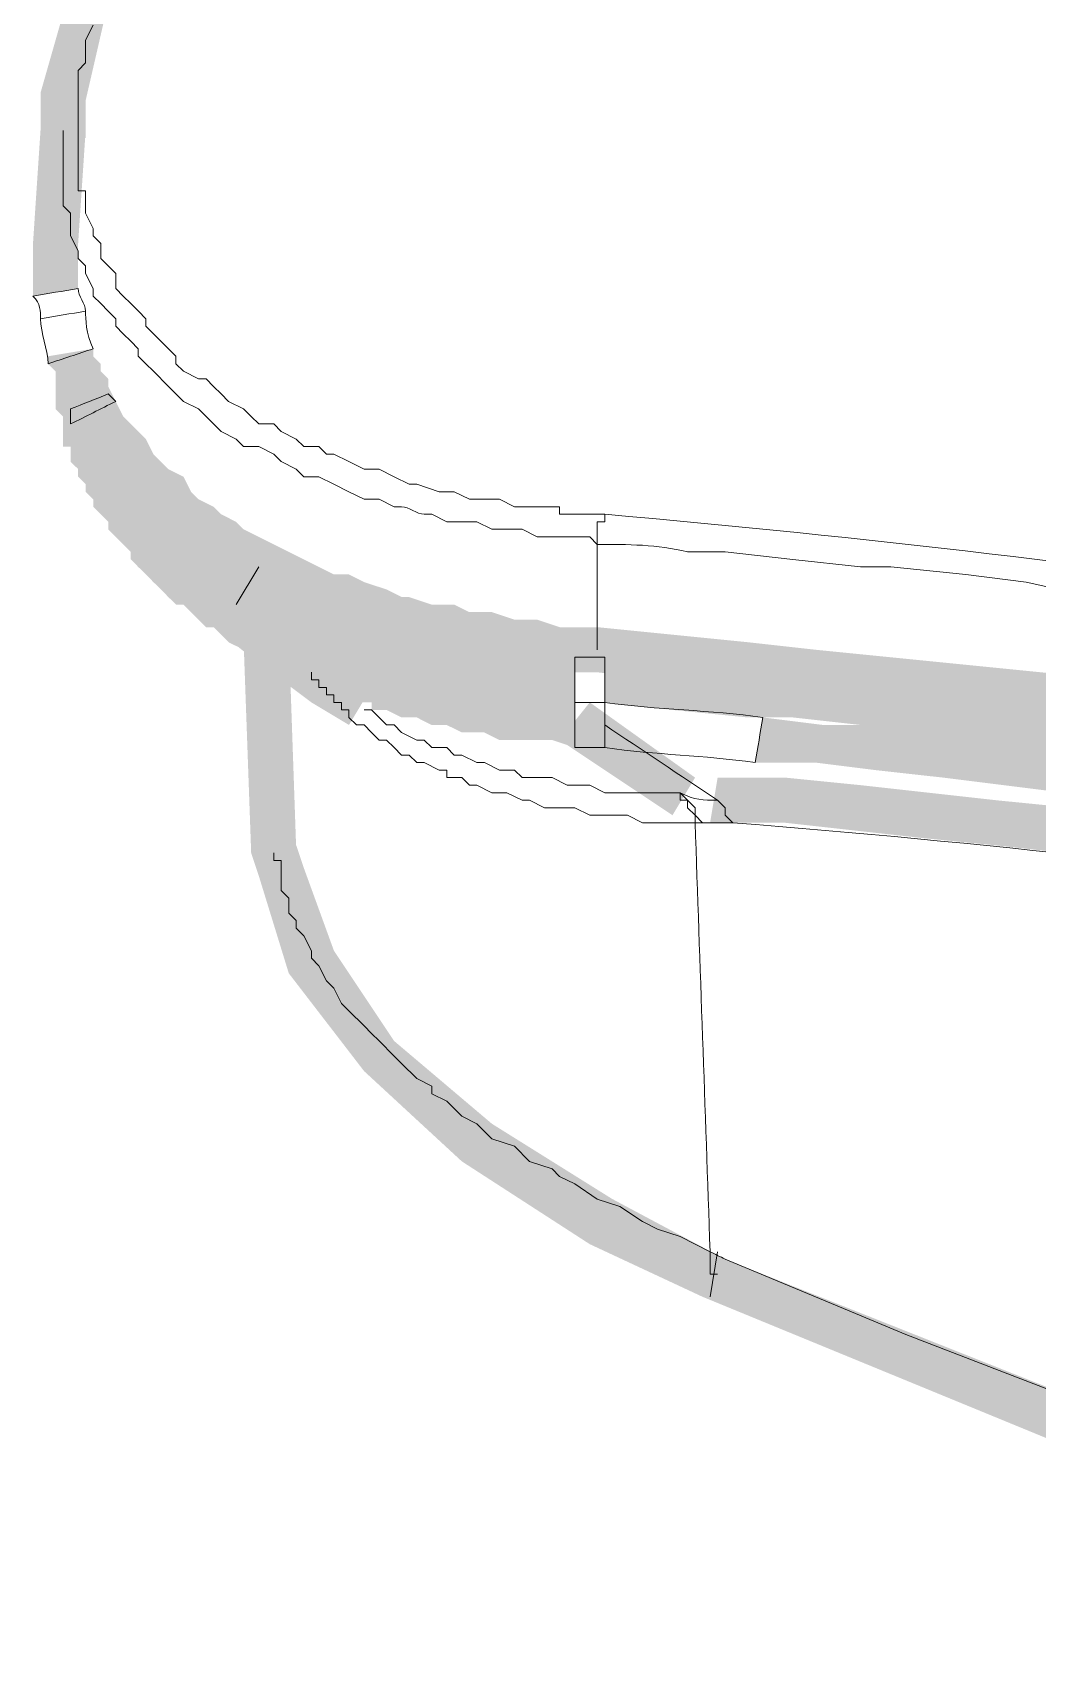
# Model space of a CAD drawing. Header units: millimetres. Extents: x -71336 to -35435, y -26189 to 22712.
# Drawn here: x -41051.851 to -41049, y -5453.577 to -5448.934 of the extents above; entities that cross this region are included whole.
import ezdxf
from ezdxf.enums import TextEntityAlignment as Align

# ---------------------------------------------------------------- set-up
doc = ezdxf.new("R2010")
doc.units = ezdxf.units.MM
doc.layers.add('SC - Equipment', color=7, linetype='Continuous', lineweight=13)
doc.styles.get("Standard").update_dxf_attribs({"font": 'arial.ttf', "height": 35})

# ---------------------------------------------------------------- blocks, each defined once
blk = doc.blocks.new('BARCO CLICKSHARE BUTTON WITH TEXT - SCHEMATIC')
at = {"layer": 'SC - Equipment', "lineweight": 0, "transparency": 33554687}
for points in [[(-9.6497, -6.6608), (-9.8418, -6.8956), (-9.9913, -7.1945), (-10.0553, -7.4721), (-10.0553, -7.5788), (-10.1834, -7.5574), (-10.1834, -7.4721), (-10.1834, -7.4507), (-10.098, -7.1518), (-9.9486, -6.8316), (-9.7564, -6.5754)], [(-10.2047, -8.0271), (-10.2047, -8.0271), (-10.2047, -8.0271), (-10.2047, -8.0058), (-10.2047, -8.0058), (-10.2047, -7.9844), (-10.2047, -7.9844), (-10.2047, -7.9844), (-10.2047, -7.9844), (-10.2047, -7.9631), (-10.2047, -7.9631), (-10.2047, -7.9417), (-10.2047, -7.9417), (-10.2047, -7.9417), (-10.2047, -7.9417), (-10.2047, -7.9204), (-10.2047, -7.9204), (-10.2047, -7.899), (-10.2047, -7.899), (-10.2047, -7.899), (-10.2047, -7.8777), (-10.2047, -7.8777), (-10.0766, -7.8777), (-10.0766, -7.899), (-10.0766, -7.899), (-10.1407, -7.899), (-10.0766, -7.899), (-10.0766, -7.9204), (-10.1407, -7.9204), (-10.0766, -7.9204), (-10.0766, -7.9417), (-10.0766, -7.9417), (-10.1407, -7.9417), (-10.0766, -7.9417), (-10.0766, -7.9631), (-10.0766, -7.9844), (-10.1407, -7.9844), (-10.0766, -7.9631), (-10.0766, -7.9844), (-10.1407, -7.9844), (-10.0766, -7.9844), (-10.0766, -7.9844), (-10.1407, -8.0058), (-10.0766, -7.9844), (-10.0766, -8.0058), (-10.1407, -8.0058), (-10.0766, -8.0058), (-10.0766, -8.0058)], [(-8.6036, -9.0946), (-8.6463, -9.0946), (-8.6463, -9.0946), (-8.7317, -9.0946), (-8.7317, -9.0946), (-8.7957, -9.0732), (-8.7957, -9.0732), (-8.8598, -9.0732), (-8.8598, -9.0732), (-8.9238, -9.0519), (-8.9238, -9.0519), (-8.9879, -9.0519), (-8.9879, -9.0519), (-9.0519, -9.0305), (-9.0519, -9.0305), (-9.0946, -9.0305), (-9.0946, -9.0305), (-9.1586, -9.0092), (-9.1586, -9.0092), (-9.2013, -8.9878), (-9.2013, -8.9878), (-9.244, -8.9878), (-9.244, -8.9878), (-9.3081, -8.9665), (-9.3081, -8.9665), (-9.3508, -8.9451), (-9.3508, -8.9451), (-9.3935, -8.9238), (-9.3935, -8.9238), (-9.4362, -8.9024), (-9.4362, -8.9024), (-9.4789, -8.9024), (-9.4789, -8.9024), (-9.5429, -8.8811), (-9.5429, -8.8811), (-9.5856, -8.8597), (-9.5856, -8.8597), (-9.607, -8.8384), (-9.607, -8.817), (-9.6283, -8.817), (-9.6283, -8.817), (-9.671, -8.7957), (-9.671, -8.7957), (-9.7137, -8.7743), (-9.7137, -8.7743), (-9.7351, -8.753), (-9.7351, -8.753), (-9.7778, -8.7316), (-9.7778, -8.7316), (-9.8205, -8.6889), (-9.8205, -8.6889), (-9.8418, -8.6676), (-9.8418, -8.6676), (-9.8632, -8.6462), (-9.8845, -8.6462), (-9.9059, -8.6249), (-9.9059, -8.6249), (-9.9272, -8.5822), (-9.9272, -8.5822), (-9.9486, -8.5608), (-9.9486, -8.5608), (-9.9699, -8.5395), (-9.9699, -8.5395), (-9.9913, -8.5181), (-9.9913, -8.5181), (-10.0126, -8.4968), (-10.0126, -8.4968), (-10.0339, -8.4541), (-10.0339, -8.4541), (-10.0553, -8.4327), (-10.0553, -8.4327), (-10.0766, -8.39), (-10.0766, -8.39), (-10.0766, -8.39), (-10.0766, -8.39), (-10.098, -8.3473), (-10.098, -8.3473), (-10.1193, -8.326), (-10.1193, -8.3047), (-10.1407, -8.2833), (-10.1407, -8.2833), (-10.1407, -8.2406), (-10.1407, -8.2406), (-10.162, -8.2193), (-10.0339, -8.1766), (-10.0339, -8.1979), (-10.0126, -8.2406), (-9.9913, -8.262), (-9.9913, -8.2833), (-9.9699, -8.326), (-9.9699, -8.326), (-9.9486, -8.3687), (-9.9272, -8.39), (-9.9059, -8.4114), (-9.8845, -8.4327), (-9.8632, -8.4754), (-9.8632, -8.4754), (-9.8418, -8.4968), (-9.8205, -8.5181), (-9.7778, -8.5395), (-9.7564, -8.5822), (-9.7351, -8.6035), (-9.6924, -8.6249), (-9.671, -8.6462), (-9.6283, -8.6676), (-9.607, -8.6889), (-9.5643, -8.7103), (-9.5856, -8.7743), (-9.5643, -8.7103), (-9.5643, -8.7103), (-9.5856, -8.7743), (-9.5643, -8.7103), (-9.5216, -8.7316), (-9.4789, -8.753), (-9.4362, -8.7743), (-9.3935, -8.7957), (-9.3508, -8.817), (-9.3081, -8.817), (-9.2654, -8.8384), (-9.2013, -8.8597), (-9.1586, -8.8811), (-9.1373, -8.8811), (-9.0733, -8.9024), (-9.0092, -8.9024), (-8.9665, -8.9238), (-8.9025, -8.9238), (-8.8384, -8.9451), (-8.7744, -8.9451), (-8.7103, -8.9665), (-8.6463, -8.9665), (-8.6036, -8.9665)], [(-9.6924, -8.9665), (-9.7137, -8.9665), (-9.7137, -8.9665), (-9.7351, -8.9451), (-9.7351, -8.9451), (-9.7564, -8.9238), (-9.7564, -8.9238), (-9.7778, -8.9024), (-9.7778, -8.9024), (-9.7991, -8.9024), (-9.7991, -8.9024), (-9.8205, -8.8811), (-9.8205, -8.8811), (-9.8418, -8.8597), (-9.8418, -8.8597), (-9.8632, -8.8384), (-9.8632, -8.8384), (-9.8845, -8.817), (-9.8845, -8.817), (-9.9059, -8.7957), (-9.9059, -8.7957), (-9.9272, -8.7743), (-9.9272, -8.7743), (-9.9272, -8.753), (-9.9272, -8.753), (-9.9486, -8.7316), (-9.9486, -8.7316), (-9.9699, -8.7103), (-9.9699, -8.7103), (-9.9913, -8.6889), (-9.9913, -8.6889), (-9.9913, -8.6676), (-9.9913, -8.6676), (-10.0126, -8.6462), (-10.0126, -8.6462), (-10.0339, -8.6249), (-10.0339, -8.6249), (-10.0339, -8.6035), (-10.0339, -8.6035), (-10.0553, -8.5822), (-10.0553, -8.5822), (-10.0553, -8.5608), (-10.0553, -8.5608), (-10.0766, -8.5395), (-10.0766, -8.5395), (-10.0766, -8.5181), (-10.0766, -8.5181), (-10.098, -8.4968), (-10.098, -8.4968), (-10.098, -8.4754), (-10.098, -8.4754), (-10.098, -8.4541), (-10.1193, -8.4541), (-10.1193, -8.4114), (-10.1193, -8.4114), (-10.1193, -8.39), (-10.1193, -8.39), (-10.1193, -8.3687), (-10.1193, -8.3687), (-10.1407, -8.3473), (-10.1407, -8.3473), (-10.1407, -8.326), (-10.1407, -8.326), (-10.1407, -8.2833), (-10.1407, -8.2833), (-10.1407, -8.262), (-10.1407, -8.262), (-10.1407, -8.2406), (-10.1407, -8.2406), (-10.162, -8.2193), (-10.162, -8.2193), (-10.162, -8.1979), (-10.0339, -8.1766), (-10.0339, -8.1979), (-10.0126, -8.2193), (-10.0126, -8.2406), (-10.0126, -8.2833), (-10.0126, -8.3047), (-10.0126, -8.326), (-10.0126, -8.3473), (-9.9913, -8.3687), (-9.9913, -8.39), (-9.9913, -8.4114), (-9.9699, -8.4327), (-9.9699, -8.4541), (-9.9699, -8.4754), (-9.9486, -8.4968), (-9.9486, -8.5181), (-9.9272, -8.5395), (-9.9272, -8.5395), (-9.9272, -8.5608), (-9.9059, -8.5822), (-9.8845, -8.6035), (-9.8845, -8.6249), (-9.8632, -8.6462), (-9.8418, -8.6676), (-9.8418, -8.6676), (-9.8205, -8.6889), (-9.7991, -8.7103), (-9.7991, -8.7316), (-9.7778, -8.753), (-9.7564, -8.753), (-9.7351, -8.7743), (-9.7137, -8.7957), (-9.6924, -8.817), (-9.671, -8.8384), (-9.6497, -8.8384), (-9.6283, -8.8597), (-9.6283, -8.8597)], [(-9.9699, -8.326), (-9.9699, -8.3473), (-9.9486, -8.3687), (-9.9486, -8.39), (-9.9486, -8.4114), (-9.9272, -8.4327), (-9.9272, -8.4541), (-9.9059, -8.4754), (-9.8845, -8.4754), (-9.9486, -8.5181), (-9.8845, -8.4754), (-9.8845, -8.4968), (-9.8632, -8.5181), (-9.8632, -8.5395), (-9.8418, -8.5608), (-9.8205, -8.5822), (-9.8845, -8.6249), (-9.8205, -8.5822), (-9.8205, -8.5822), (-9.7991, -8.6035), (-9.7778, -8.6249), (-9.7778, -8.6249), (-9.7564, -8.6462), (-9.7351, -8.6676), (-9.7137, -8.6889), (-9.6924, -8.6889), (-9.671, -8.7103), (-9.6497, -8.7316), (-9.6283, -8.753), (-9.607, -8.753), (-9.5856, -8.7743), (-9.5643, -8.7957), (-9.607, -8.8384), (-9.5643, -8.7957), (-9.5643, -8.7957), (-9.6283, -8.9024), (-9.6283, -8.9024), (-9.6283, -8.9024), (-9.6497, -8.8811), (-9.6497, -8.8811), (-9.6924, -8.8597), (-9.6924, -8.8597), (-9.7137, -8.8384), (-9.7137, -8.8384), (-9.7351, -8.8384), (-9.7351, -8.8384), (-9.7564, -8.817), (-9.7564, -8.817), (-9.7778, -8.7957), (-9.7778, -8.7957), (-9.7991, -8.7743), (-9.7991, -8.7743), (-9.8205, -8.753), (-9.8205, -8.753), (-9.8418, -8.753), (-9.8418, -8.753), (-9.8632, -8.7316), (-9.8632, -8.7316), (-9.8845, -8.7103), (-9.8845, -8.7103), (-9.8845, -8.6889), (-9.8845, -8.6889), (-9.9059, -8.6676), (-9.9059, -8.6676), (-9.9272, -8.6462), (-9.9272, -8.6462), (-9.9486, -8.6462), (-9.9486, -8.6462), (-9.9486, -8.6249), (-9.9486, -8.6249), (-9.9699, -8.6035), (-9.9699, -8.6035), (-9.9913, -8.5822), (-9.9913, -8.5822), (-9.9913, -8.5608), (-9.9913, -8.5608), (-10.0126, -8.5395), (-10.0126, -8.5395), (-10.0339, -8.5181), (-10.0339, -8.5181), (-10.0339, -8.4968), (-10.0339, -8.4968), (-10.0553, -8.4754), (-10.0553, -8.4754), (-10.0553, -8.4541), (-10.0553, -8.4541), (-10.0766, -8.4327), (-10.0766, -8.4327), (-10.0766, -8.4114), (-10.0766, -8.4114), (-10.098, -8.39)], [(-9.5643, -8.7957), (-9.5216, -8.817), (-9.5002, -8.817), (-9.4789, -8.8384), (-9.5002, -8.9024), (-9.4789, -8.8384), (-9.4362, -8.8597), (-9.4148, -8.8597), (-9.4362, -8.9238), (-9.4148, -8.8597), (-9.3721, -8.8811), (-9.3508, -8.9024), (-9.3721, -8.9665), (-9.3508, -8.9024), (-9.3081, -8.9024), (-9.2867, -8.9238), (-9.244, -8.9451), (-9.2654, -8.9878), (-9.244, -8.9451), (-9.2013, -8.9451), (-9.2227, -9.0092), (-9.2013, -8.9451), (-9.1586, -8.9665), (-9.18, -9.0305), (-9.1586, -8.9665), (-9.1586, -8.9665), (-9.18, -9.0305), (-9.1586, -8.9665), (-9.1159, -8.9665), (-9.1373, -9.0305), (-9.1159, -8.9665), (-9.0732, -8.9878), (-9.0306, -8.9878), (-8.9879, -9.0092), (-9.0092, -9.0732), (-8.9879, -9.0092), (-8.9452, -9.0092), (-8.9025, -9.0305), (-8.8598, -9.0305), (-8.8171, -9.0305), (-8.7744, -9.0519), (-8.7744, -9.1159), (-8.7744, -9.0519), (-8.7317, -9.0519), (-8.7317, -9.1159), (-8.7317, -9.0519), (-8.6676, -9.0519), (-8.6676, -9.0519), (-8.6676, -9.0519), (-8.6676, -9.1799), (-8.689, -9.1799), (-8.689, -9.1799), (-8.7317, -9.1799), (-8.7317, -9.1799), (-8.7957, -9.1586), (-8.7957, -9.1586), (-8.8384, -9.1586), (-8.8384, -9.1586), (-8.8811, -9.1586), (-8.8811, -9.1586), (-8.9238, -9.1373), (-8.9238, -9.1373), (-8.9665, -9.1373), (-8.9879, -9.1373), (-9.0306, -9.1373), (-9.0306, -9.1373), (-9.0732, -9.1159), (-9.0732, -9.1159), (-9.1159, -9.1159), (-9.1159, -9.1159), (-9.1586, -9.0946), (-9.1586, -9.0946), (-9.2013, -9.0946), (-9.2013, -9.0946), (-9.2013, -9.0732), (-9.2013, -9.0732), (-9.244, -9.0732), (-9.244, -9.0732), (-9.2867, -9.0519), (-9.2867, -9.0519), (-9.3294, -9.0519), (-9.3294, -9.0519), (-9.3508, -9.0305), (-9.3508, -9.0305), (-9.3935, -9.0092), (-9.3935, -9.0092), (-9.4362, -9.0092), (-9.4362, -9.0092), (-9.4575, -8.9878), (-9.4575, -8.9878), (-9.5002, -8.9665), (-9.5002, -8.9665), (-9.5216, -8.9451), (-9.5216, -8.9451), (-9.5643, -8.9451), (-9.5643, -8.9451), (-9.5856, -8.9238), (-9.5856, -8.9238), (-9.6283, -8.9024)], [(-9.6283, -8.8597), (-9.5002, -8.9451), (-9.3294, -9.0732), (-9.4148, -9.1799), (-9.5856, -9.0519), (-9.6924, -8.9665)], [(-8.6676, -9.308), (-8.6676, -9.308), (-8.6676, -9.308), (-8.7317, -9.2867), (-8.7317, -9.2867), (-8.7744, -9.2867), (-8.7744, -9.2867), (-8.8384, -9.2867), (-8.8384, -9.2867), (-8.8811, -9.2867), (-8.8811, -9.2867), (-8.9238, -9.2653), (-8.9238, -9.2653), (-8.9665, -9.2653), (-8.9879, -9.2653), (-9.0306, -9.244), (-9.0306, -9.244), (-9.0733, -9.244), (-9.0733, -9.244), (-9.1159, -9.2226), (-9.1159, -9.2226), (-9.1586, -9.2226), (-9.1586, -9.2226), (-9.2013, -9.2013), (-9.2013, -9.2013), (-9.244, -9.2013), (-9.244, -9.2013), (-9.244, -9.1799), (-9.244, -9.1799), (-9.2867, -9.1799), (-9.2867, -9.1799), (-9.3294, -9.1586), (-9.3294, -9.1586), (-9.3721, -9.1373), (-9.3721, -9.1373), (-9.4148, -9.1373), (-9.4148, -9.1373), (-9.4362, -9.1159), (-9.4362, -9.1159), (-9.4789, -9.0946), (-9.4789, -9.0946), (-9.5216, -9.0732), (-9.5216, -9.0732), (-9.5429, -9.0732), (-9.5429, -9.0732), (-9.5856, -9.0519), (-9.5856, -9.0519), (-9.607, -9.0305), (-9.607, -9.0305), (-9.6497, -9.0092), (-9.6497, -9.0092), (-9.671, -8.9878), (-9.671, -8.9878), (-9.6924, -8.9665), (-9.6283, -8.8597), (-9.607, -8.8811), (-9.5643, -8.9024), (-9.5429, -8.9238), (-9.5216, -8.9451), (-9.4789, -8.9451), (-9.4575, -8.9665), (-9.4362, -8.9878), (-9.3935, -9.0092), (-9.3508, -9.0092), (-9.3294, -9.0305), (-9.2867, -9.0305), (-9.3081, -9.0946), (-9.2867, -9.0305), (-9.244, -9.0519), (-9.2227, -9.0732), (-9.244, -9.1373), (-9.2227, -9.0732), (-9.2013, -9.0732), (-9.1586, -9.0732), (-9.1159, -9.0946), (-9.0733, -9.0946), (-9.0306, -9.1159), (-8.9879, -9.1159), (-8.9452, -9.1373), (-8.9025, -9.1373), (-8.8598, -9.1586), (-8.8171, -9.1586), (-8.8171, -9.2226), (-8.8171, -9.1586), (-8.7744, -9.1586), (-8.7744, -9.2226), (-8.7744, -9.1586), (-8.7103, -9.1799), (-8.7317, -9.244), (-8.7103, -9.1799), (-8.6676, -9.1799), (-8.6676, -9.1799), (-8.6676, -9.1799)], [(-6.426, -9.3507), (-6.5541, -9.3294), (-6.7676, -9.2867), (-6.9811, -9.2653), (-6.9811, -9.2653), (-7.1519, -9.244), (-7.1519, -9.244), (-7.3653, -9.2226), (-7.3653, -9.2226), (-7.5788, -9.2013), (-7.771, -9.1586), (-7.771, -9.1586), (-7.9845, -9.1373), (-8.1979, -9.1373), (-8.1979, -9.1373), (-8.4114, -9.1159), (-8.6036, -9.0946), (-8.6036, -8.9665), (-8.3901, -8.9878), (-8.1766, -9.0092), (-8.1766, -9.0092), (-7.9845, -9.0305), (-7.771, -9.0519), (-7.5575, -9.0732), (-7.344, -9.0946), (-7.1305, -9.1159), (-7.1305, -9.1159), (-6.9597, -9.1373), (-6.7462, -9.1799), (-6.5327, -9.2013), (-6.4047, -9.2226)], [(-8.5822, -9.0519), (-8.3687, -9.0732), (-8.1766, -9.0946), (-8.1766, -9.0946), (-8.0485, -9.1159), (-8.0485, -9.1159), (-7.835, -9.1373), (-7.835, -9.1373), (-7.6215, -9.1586), (-7.4081, -9.1799), (-7.1946, -9.2013), (-6.9811, -9.2226), (-6.7676, -9.2653), (-6.6395, -9.2653), (-6.6395, -9.2867), (-6.426, -9.308), (-6.4474, -9.4361), (-6.6609, -9.3934), (-6.6609, -9.3934), (-6.7889, -9.3721), (-6.7889, -9.3934), (-7.0024, -9.3507), (-7.0024, -9.3507), (-7.2159, -9.3294), (-7.4294, -9.308), (-7.4294, -9.308), (-7.6429, -9.2653), (-7.6429, -9.2653), (-7.8564, -9.244), (-7.8564, -9.244), (-8.0485, -9.2226), (-8.0485, -9.2226), (-8.1766, -9.2226), (-8.1766, -9.2226), (-8.3901, -9.2013), (-8.3901, -9.2013), (-8.5822, -9.1799)], [(-6.4047, -9.5642), (-6.5114, -9.5429), (-6.6822, -9.5215), (-6.6822, -9.5215), (-6.853, -9.5002), (-6.9384, -9.4788), (-7.1092, -9.4575), (-7.1092, -9.4575), (-7.28, -9.4361), (-7.28, -9.4361), (-7.4507, -9.4148), (-7.4507, -9.4148), (-7.6215, -9.3934), (-7.6215, -9.3934), (-7.8137, -9.3721), (-7.9845, -9.3507), (-7.9845, -9.3507), (-8.1553, -9.3507), (-8.1339, -9.2226), (-7.9631, -9.244), (-7.7923, -9.244), (-7.7923, -9.244), (-7.6215, -9.2653), (-7.6215, -9.2653), (-7.4507, -9.2867), (-7.2586, -9.308), (-7.0878, -9.3294), (-7.0878, -9.3294), (-6.917, -9.3507), (-6.8316, -9.3721), (-6.6608, -9.3934), (-6.6608, -9.3934), (-6.4901, -9.4148), (-6.3833, -9.4361)], [(-6.1698, -9.735), (-6.2979, -9.735), (-6.2979, -9.735), (-6.5114, -9.6923), (-6.7035, -9.671), (-6.7035, -9.671), (-6.8743, -9.6496), (-6.8743, -9.6496), (-7.0665, -9.6283), (-7.0665, -9.6283), (-7.28, -9.6069), (-7.4721, -9.5856), (-7.4721, -9.5856), (-7.6856, -9.5642), (-7.6856, -9.5642), (-7.8777, -9.5429), (-7.8777, -9.5429), (-8.0699, -9.5215), (-8.2834, -9.5215), (-8.262, -9.3934), (-8.0699, -9.3934), (-7.8564, -9.4148), (-7.6642, -9.4361), (-7.4721, -9.4575), (-7.2586, -9.4788), (-7.0665, -9.5002), (-6.853, -9.5215), (-6.6822, -9.5429), (-6.4901, -9.5642), (-6.2766, -9.6069), (-6.2766, -9.6069), (-6.1698, -9.6283)], [(-9.4575, -9.5856), (-9.4362, -9.6496), (-9.3508, -9.8845), (-9.18, -10.1406), (-8.9025, -10.3755), (-8.5609, -10.589), (-8.2407, -10.7598), (-8.3047, -10.8665), (-8.6249, -10.7171), (-8.9879, -10.4822), (-9.2654, -10.226), (-9.4789, -9.9485), (-9.5643, -9.671), (-9.5856, -9.6069)], [(-8.2407, -10.7598), (-6.6822, -11.3789), (-5.2091, -11.8912), (-5.2518, -12.0193), (-6.7462, -11.507), (-8.3047, -10.8665)]]:
    blk.add_hatch(color=7, dxfattribs=at).paths.add_polyline_path(points)
at = {"layer": 'SC - Equipment', "color": 7, "lineweight": 0, "transparency": 33554687}
for points in [[(-6.4047, -8.9024, 0.014814), (-8.5822, -8.6462), (-8.6249, -8.6462), (-8.6676, -8.6462), (-8.7103, -8.6462), (-8.7103, -8.6249), (-8.753, -8.6249), (-8.7957, -8.6249), (-8.8384, -8.6249), (-8.8811, -8.6035), (-8.9238, -8.6035), (-8.9665, -8.6035), (-9.0092, -8.5822), (-9.0519, -8.5822), (-9.1159, -8.5608), (-9.1373, -8.5608), (-9.18, -8.5395), (-9.2227, -8.5181), (-9.2654, -8.5181), (-9.3081, -8.4968), (-9.3508, -8.4754), (-9.3721, -8.4754), (-9.3935, -8.4541), (-9.4362, -8.4541), (-9.4575, -8.4327), (-9.5002, -8.4114), (-9.5216, -8.39), (-9.5643, -8.39), (-9.5856, -8.3687), (-9.607, -8.3473), (-9.6497, -8.326), (-9.671, -8.3047), (-9.6924, -8.2833), (-9.7137, -8.262), (-9.7351, -8.262), (-9.7778, -8.2406), (-9.7991, -8.2193), (-9.7991, -8.1979), (-9.8205, -8.1766), (-9.8418, -8.1552), (-9.8631, -8.1339), (-9.8845, -8.1125), (-9.8845, -8.0912), (-9.9058, -8.0698), (-9.9272, -8.0485), (-9.9486, -8.0271), (-9.9699, -8.0058), (-9.9699, -7.9631), (-9.9913, -7.9417), (-10.0126, -7.9204), (-10.0126, -7.8777), (-10.0339, -7.8563), (-10.0339, -7.835), (-10.0553, -7.7923), (-10.0553, -7.7709), (-10.0553, -7.7282), (-10.0766, -7.7282), (-10.0766, -7.6855), (-10.0766, -7.6642), (-10.0766, -7.6215), (-10.0766, -7.6001), (-10.0766, -7.5574), (-10.0766, -7.5147), (-10.0766, -7.4934), (-10.0766, -7.4507), (-10.0766, -7.408), (-10.0766, -7.3867), (-10.0553, -7.3653), (-10.0553, -7.344), (-10.0553, -7.3013), (-10.0339, -7.2586)], [(-6.0631, -9.7137), (-6.0844, -9.7137), (-6.1271, -9.7564, 0.016923), (-8.2193, -9.5215), (-8.2407, -9.5002), (-8.2407, -9.4788), (-8.262, -9.4575)]]:
    blk.add_lwpolyline(points, format="xyb", dxfattribs=at)
for points in [[(-10.098, -7.8563), (-10.098, -7.835), (-10.098, -7.8136), (-10.098, -7.7923), (-10.1193, -7.7709), (-10.1193, -7.7496), (-10.1193, -7.7282), (-10.1193, -7.7069), (-10.1193, -7.6642), (-10.1193, -7.6428), (-10.1193, -7.6215), (-10.1193, -7.6001), (-10.1193, -7.5788), (-10.1193, -7.5574)], [(-9.1586, -8.6249), (-9.18, -8.6249), (-9.2227, -8.6035), (-9.2654, -8.6035), (-9.3081, -8.5822), (-9.3508, -8.5608), (-9.3935, -8.5395), (-9.4362, -8.5395), (-9.4575, -8.5181), (-9.5002, -8.4968), (-9.5216, -8.4754), (-9.5643, -8.4541), (-9.607, -8.4541), (-9.6283, -8.4327), (-9.671, -8.4114), (-9.6924, -8.39), (-9.7137, -8.3687), (-9.7351, -8.3473), (-9.7778, -8.326), (-9.7991, -8.3047), (-9.8205, -8.2833), (-9.8632, -8.2406), (-9.8845, -8.2193), (-9.9059, -8.1979), (-9.9059, -8.1766), (-9.9272, -8.1552), (-9.9486, -8.1339), (-9.9699, -8.1125), (-9.9699, -8.0912), (-9.9913, -8.0698), (-10.0126, -8.0485), (-10.0339, -8.0271), (-10.0339, -8.0058), (-10.0553, -7.9631), (-10.0553, -7.9417), (-10.0766, -7.9204), (-10.0766, -7.899), (-10.098, -7.8563)], [(-9.0733, -8.6462), (-9.0306, -8.6676), (-8.9879, -8.6676), (-8.9452, -8.6676), (-8.9025, -8.6889), (-8.8598, -8.6889), (-8.8171, -8.6889), (-8.7744, -8.7103), (-8.7317, -8.7103), (-8.7103, -8.7103), (-8.6676, -8.7103), (-8.6249, -8.7103), (-8.6036, -8.7316), (-8.6036, -8.7103), (-8.6036, -8.6889), (-8.6036, -8.6676), (-8.5822, -8.6676), (-8.5822, -8.6462)], [(-8.3474, -8.753), (-8.2407, -8.753), (-8.0485, -8.7743), (-7.8564, -8.7957), (-7.771, -8.7957), (-7.5575, -8.817), (-7.3867, -8.8384), (-7.1946, -8.8811), (-7.0024, -8.9024), (-6.8103, -8.9238), (-6.6182, -8.9451), (-6.426, -8.9878)], [(-9.4148, -9.0946), (-9.4148, -9.1159), (-9.3935, -9.1159), (-9.3935, -9.1373), (-9.3721, -9.1373), (-9.3721, -9.1586), (-9.3508, -9.1586), (-9.3508, -9.1799), (-9.3294, -9.1799), (-9.3294, -9.2013), (-9.3081, -9.2013), (-9.3081, -9.2226)], [(-8.6676, -9.1159), (-8.6676, -9.244)], [(-9.3081, -9.2226), (-9.2867, -9.244), (-9.2654, -9.244), (-9.244, -9.2653), (-9.2227, -9.2867), (-9.2013, -9.2867), (-9.18, -9.308), (-9.1586, -9.3294), (-9.1373, -9.3294), (-9.1159, -9.3507), (-9.0946, -9.3507), (-9.0519, -9.3721), (-9.0306, -9.3721), (-9.0306, -9.3934)], [(-9.2654, -9.2013), (-9.244, -9.2013), (-9.2227, -9.2226), (-9.2013, -9.244), (-9.18, -9.244), (-9.1586, -9.2653), (-9.116, -9.2867), (-9.0946, -9.2867), (-9.0733, -9.308), (-9.0306, -9.308), (-9.0092, -9.3294), (-8.9879, -9.3294), (-8.9452, -9.3507), (-8.9238, -9.3507), (-8.8811, -9.3721), (-8.8384, -9.3721), (-8.8171, -9.3934), (-8.7744, -9.3934), (-8.7317, -9.3934), (-8.689, -9.4148), (-8.6676, -9.4148), (-8.6249, -9.4148), (-8.5822, -9.4361), (-8.5395, -9.4361), (-8.4968, -9.4361), (-8.4541, -9.4361), (-8.4114, -9.4361), (-8.3687, -9.4361), (-8.3687, -9.4575), (-8.3474, -9.4575), (-8.3474, -9.4788), (-8.326, -9.5002), (-8.326, -9.5215)], [(-9.0306, -9.3934), (-8.9879, -9.3934), (-8.9665, -9.4148), (-8.9452, -9.4148), (-8.9025, -9.4361), (-8.8811, -9.4361), (-8.8598, -9.4361), (-8.8171, -9.4575), (-8.7957, -9.4575), (-8.753, -9.4788), (-8.7317, -9.4788), (-8.689, -9.4788), (-8.6676, -9.4788), (-8.6249, -9.5002), (-8.6036, -9.5002), (-8.5609, -9.5002), (-8.5182, -9.5002), (-8.4755, -9.5215), (-8.4541, -9.5215), (-8.4114, -9.5215), (-8.3687, -9.5215), (-8.326, -9.5215)], [(-8.3687, -9.4361), (-8.3474, -9.4575), (-8.326, -9.4788), (-8.326, -9.5002), (-8.3047, -9.5215)], [(-9.5002, -9.6923), (-9.5002, -9.671), (-9.5002, -9.6496), (-9.5002, -9.6283), (-9.5216, -9.6283), (-9.5216, -9.6069)], [(-9.4789, -9.7777), (-9.4789, -9.7564), (-9.4789, -9.735), (-9.5002, -9.7137), (-9.5002, -9.6923)], [(-8.2834, -10.7384), (-8.3687, -10.6957), (-8.4328, -10.6744), (-8.4755, -10.653), (-8.5395, -10.6103), (-8.6036, -10.589), (-8.6676, -10.5463), (-8.7103, -10.5249), (-8.7317, -10.5036), (-8.7957, -10.4822), (-8.8384, -10.4395), (-8.9025, -10.4182), (-8.9452, -10.3755), (-8.9879, -10.3541), (-9.0306, -10.3114), (-9.0733, -10.2901), (-9.0733, -10.2687), (-9.116, -10.2474), (-9.1587, -10.2047), (-9.18, -10.1833), (-9.2227, -10.1406), (-9.244, -10.1193), (-9.2654, -10.0979), (-9.3081, -10.0552), (-9.3294, -10.0339), (-9.3508, -9.9912), (-9.3721, -9.9699), (-9.3935, -9.9272), (-9.4148, -9.9058), (-9.4148, -9.8845), (-9.4362, -9.8418), (-9.4575, -9.8204), (-9.4575, -9.7991), (-9.4789, -9.7777)], [(-8.262, -10.8025), (-8.2834, -10.8025), (-8.2834, -10.7811), (-8.2834, -10.7598), (-8.2834, -10.7384)], [(-5.2091, -11.9126), (-5.3586, -11.8485), (-5.6575, -11.7418), (-5.9777, -11.635), (-5.999, -11.635), (-6.2979, -11.5283), (-6.5968, -11.4216), (-6.8957, -11.3148), (-7.1732, -11.1867), (-7.4507, -11.08), (-7.7283, -10.9732), (-7.9845, -10.8665), (-8.2407, -10.7598)]]:
    blk.add_lwpolyline(points, dxfattribs=at)
for points in [[(-9.5643, -8.7957), (-9.6283, -8.9024)], [(-8.2834, -10.8665), (-8.2834, -10.8665), (-8.262, -10.7384), (-8.262, -10.7384)]]:
    blk.add_lwpolyline(points, close=True, dxfattribs=at)
for points, knots in [([(-10.0553, -8.0698), (-10.098, -8.0769), (-10.1407, -8.084), (-10.1834, -8.0912), (-10.1834, -8.0698), (-10.1834, -8.0485), (-10.2047, -8.0271), (-10.162, -8.02), (-10.1193, -8.0129), (-10.0766, -8.0058), (-10.0766, -8.0271), (-10.0553, -8.0485), (-10.0553, -8.0698)], [0, 0, 0, 0, 1, 1, 1, 2, 2, 2, 3, 3, 3, 4, 4, 4, 4]), ([(-10.0339, -8.1766), (-10.0766, -8.1908), (-10.1193, -8.205), (-10.162, -8.2193), (-10.162, -8.1766), (-10.1834, -8.1339), (-10.1834, -8.0912), (-10.1407, -8.084), (-10.098, -8.0769), (-10.0553, -8.0698), (-10.0553, -8.0912), (-10.0553, -8.1339), (-10.0339, -8.1766)], [0, 0, 0, 0, 1, 1, 1, 2, 2, 2, 3, 3, 3, 4, 4, 4, 4]), ([(-9.9699, -8.326), (-10.0126, -8.3473), (-10.0553, -8.3687), (-10.098, -8.39), (-10.098, -8.3687), (-10.098, -8.3473), (-10.098, -8.3473), (-10.0624, -8.3331), (-10.0268, -8.3189), (-9.9913, -8.3047), (-9.9913, -8.3047), (-9.9699, -8.326), (-9.9699, -8.326)], [0, 0, 0, 0, 1, 1, 1, 2, 2, 2, 3, 3, 3, 4, 4, 4, 4]), ([(-9.1586, -8.6249), (-9.1373, -8.6249), (-9.1159, -8.6462), (-9.0946, -8.6462), (-9.0946, -8.6462), (-9.0733, -8.6462), (-9.0733, -8.6462)], [0, 0, 0, 0, 1, 1, 1, 2, 2, 2, 2]), ([(-8.3474, -8.753), (-8.4328, -8.7316), (-8.5182, -8.7316), (-8.6036, -8.7316), (-8.6036, -8.8313), (-8.6036, -8.9309), (-8.6036, -9.0305)], [0, 0, 0, 0, 1, 1, 1, 2, 2, 2, 2]), ([(-8.5822, -9.0519), (-8.5822, -9.0946), (-8.5822, -9.1373), (-8.5822, -9.1799), (-8.6249, -9.1799), (-8.6463, -9.1799), (-8.6676, -9.1799), (-8.6676, -9.1373), (-8.6676, -9.0946), (-8.6676, -9.0519), (-8.6249, -9.0519), (-8.6036, -9.0519), (-8.5822, -9.0519)], [0, 0, 0, 0, 1, 1, 1, 2, 2, 2, 3, 3, 3, 4, 4, 4, 4]), ([(-8.3687, -9.4361), (-8.326, -9.4575), (-8.3047, -9.4575), (-8.262, -9.4575), (-8.3687, -9.3863), (-8.4755, -9.3152), (-8.5822, -9.244), (-8.5822, -9.2013), (-8.5822, -9.1586), (-8.5822, -9.1159)], [0, 0, 0, 0, 1, 1, 1, 2, 2, 2, 3, 3, 3, 3]), ([(-8.5822, -9.1799), (-8.5822, -9.2226), (-8.5822, -9.2653), (-8.5822, -9.308), (-8.6036, -9.308), (-8.6463, -9.308), (-8.6676, -9.308), (-8.6676, -9.2653), (-8.6676, -9.2226), (-8.6676, -9.1799), (-8.6249, -9.1799), (-8.6036, -9.1799), (-8.5822, -9.1799)], [0, 0, 0, 0, 1, 1, 1, 2, 2, 2, 3, 3, 3, 4, 4, 4, 4]), ([(-8.5822, -9.308), (-8.5822, -9.2653), (-8.5822, -9.2226), (-8.5822, -9.1799), (-8.4328, -9.2013), (-8.2833, -9.2013), (-8.1339, -9.2226), (-8.141, -9.2653), (-8.1481, -9.308), (-8.1553, -9.3507), (-8.3047, -9.3294), (-8.4328, -9.3294), (-8.5822, -9.308)], [0, 0, 0, 0, 1, 1, 1, 2, 2, 2, 3, 3, 3, 4, 4, 4, 4]), ([(-8.2834, -10.7384), (-8.2691, -10.7455), (-8.2549, -10.7526), (-8.2407, -10.7598), (-8.2549, -10.7526), (-8.2691, -10.7455), (-8.2834, -10.7384), (-8.2976, -10.3328), (-8.3118, -9.9272), (-8.326, -9.5215), (-8.326, -9.5215), (-8.326, -9.5215), (-8.3047, -9.5215), (-8.2834, -9.5215), (-8.262, -9.5215), (-8.2193, -9.5215)], [0, 0, 0, 0, 1, 1, 1, 2, 2, 2, 3, 3, 3, 4, 4, 4, 5, 5, 5, 5])]:
    blk.add_open_spline(points, degree=3, knots=knots, dxfattribs=at)
for points in [[(-10.2047, -7.8777), (-10.1834, -7.5574), (-10.0766, -7.8777), (-10.0553, -7.5574)], [(-9.5856, -9.6069), (-9.607, -9.0092), (-9.4575, -9.6069), (-9.4789, -8.9878)], [(-9.3081, -9.244), (-9.4148, -9.1799), (-9.244, -9.1373), (-9.3294, -9.0732)], [(-8.6249, -9.1799), (-8.326, -9.3934), (-8.7103, -9.2867), (-8.3901, -9.5002)]]:
    blk.add_solid(points, dxfattribs=at)
at = {"ltscale": 5}
for tag, p in [('MAKE', (0, 10.9753)), ('MODEL', (0, 5.9753))]:
    blk.add_attdef(tag, text='', height=2.5, dxfattribs=at).set_placement(p, align=Align.MIDDLE_CENTER)
at = {"ltscale": 5, "flags": 1}
for tag, p in [('ROOM_TYPE', (45, -5)), ('LOCATION', (45, -10)), ('RACK_EQUIPMENT_(Y/N)', (45, -15)), ('IP_(Y/N)', (45, -30)), ('POE(WATT)', (45, -35)), ('AMP(@240V)', (45, -40)), ('WATT', (45, -45)), ('BTU/H', (45, -50)), ('WEIGHT(KG)', (45, -55)), ('TRANSFORMER_TAPS', (45, -60))]:
    blk.add_attdef(tag, p, '', height=2.5, dxfattribs=at)
for tag, p in [('DESCRIPTION', (56.9608, -23.892)), ('BRACKET', (53.1547, -63.4953))]:
    blk.add_attdef(tag, text='', height=2.5, dxfattribs=at).set_placement(p, align=Align.MIDDLE_CENTER)

msp = doc.modelspace()

# ---------------------------------------------------------------- block references
at = {"ltscale": 5}
msp.add_blockref('BARCO CLICKSHARE BUTTON WITH TEXT - SCHEMATIC', (-41041.6451, -5441.6538), dxfattribs=at)

doc.saveas('drawing.dxf')
